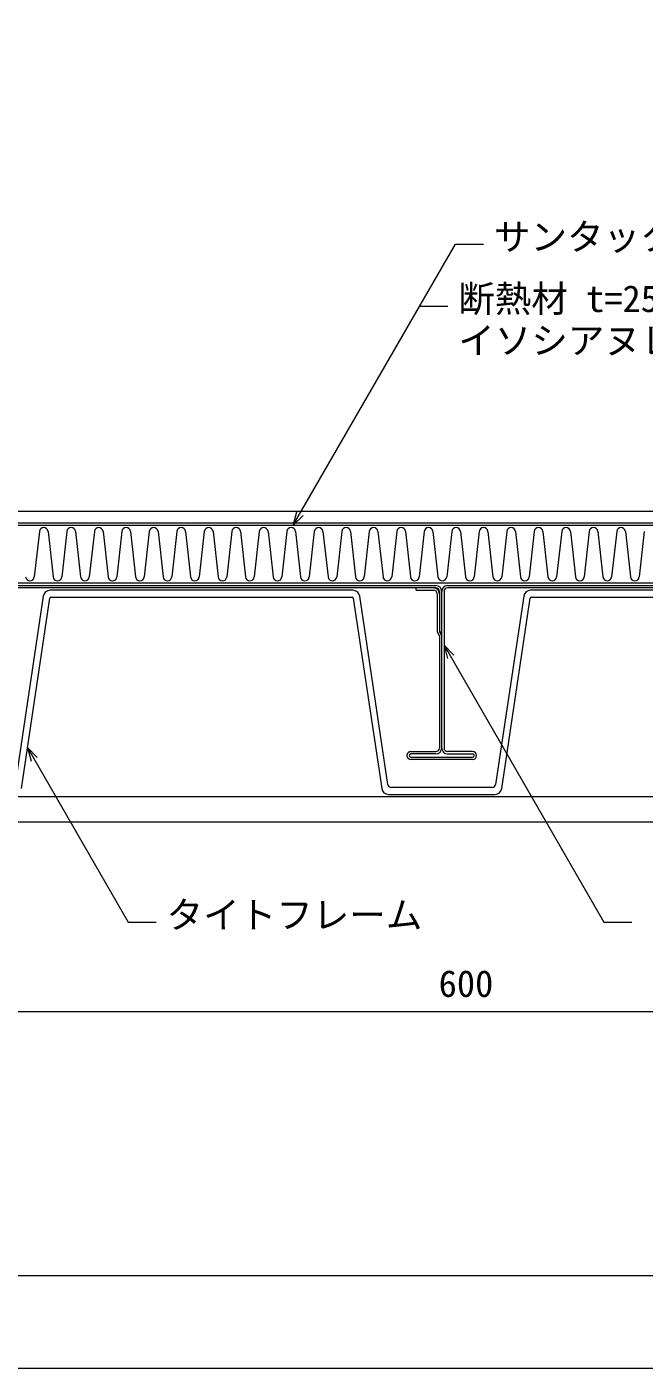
# Model space of a CAD drawing. Units: millimetres, scale not verified. Extents: x -840 to 840, y -594 to 594.
# Drawn here: x -233 to 33, y -594 to -16 of the extents above; entities that cross this region are included whole.
import ezdxf
from ezdxf.enums import TextEntityAlignment as Align

# ---------------------------------------------------------------- set-up
doc = ezdxf.new("R2010")
doc.units = ezdxf.units.MM
doc.header["$LTSCALE"] = 2
doc.linetypes.add('DASHED2', pattern=[3, 2, -1])
for name, color, linetype, lineweight in [('0-0_輪郭線', 134, 'DASHED2', 9), ('0-1_図面枠', 7, 'Continuous', 9), ('0-2_文字', 5, 'Continuous', 9), ('0-6_鋼材(受け鋼鈑)', 7, 'Continuous', 9), ('0-7_鋼材(C鋼・H鋼ｅｔｃ)', 7, 'Continuous', 9), ('0-8_断熱材', 4, 'Continuous', 9), ('0-9_構築線', 1, 'Continuous', 9), ('0-A_IBｼｰﾄ', 7, 'Continuous', 9), ('0-B_寸法線', 7, 'Continuous', 9)]:
    doc.layers.add(name, color=color, linetype=linetype, lineweight=lineweight)
doc.styles.add('ＭＳ ゴシック', font='')
doc.styles.get('ＭＳ ゴシック').set_extended_font_data('MS Gothic')

msp = doc.modelspace()

# ---------------------------------------------------------------- linework, layer by layer
at = {"layer": '0-0_輪郭線', "color": 2, "linetype": 'Continuous'}
msp.add_lwpolyline([(800, 554), (-800, 554), (-800, -554), (800, -554)], close=True, dxfattribs=at)
at = {"layer": '0-1_図面枠'}
msp.add_lwpolyline([(840, -594), (840, 594), (-840, 594), (-840, -594)], close=True, dxfattribs=at)
at = {"layer": '0-6_鋼材(受け鋼鈑)'}
for p, q in [((-258.637, -256.764), (-56.637, -256.764)), ((-56.637, -257.764), (-258.637, -257.764)), ((-92.442, -258.764), (-222.831, -258.764)), ((-57.637, -257.764), (-65.137, -257.764)), ((-65.137, -258.764), (-65.137, -257.764)), ((-65.137, -258.764), (-57.637, -258.764)), ((-55.137, -259.264), (-55.137, -276.764)), ((-54.137, -326.764), (-54.137, -259.264)), ((-54.137, -276.764), (-54.137, -259.264)), ((-53.137, -259.264), (-53.137, -326.764)), ((-51.637, -256.764), (150.363, -256.764)), ((150.363, -257.764), (-51.637, -257.764)), ((114.558, -258.764), (-15.831, -258.764)), ((-225.798, -261.32), (-237.92, -342.456)), ((-235.269, -344.149), (-223.023, -262.19)), ((-222.529, -261.764), (-92.744, -261.764)), ((-92.25, -262.19), (-80.004, -344.149)), ((-77.353, -342.456), (-89.475, -261.32)), ((-56.137, -260.264), (-56.137, -276.764)), ((-55.137, -260.264), (-55.137, -276.764)), ((-18.798, -261.32), (-30.92, -342.456)), ((-28.269, -344.149), (-16.023, -262.19)), ((-15.529, -261.764), (114.256, -261.764)), ((-56.137, -276.764), (-55.137, -278.496)), ((-55.137, -276.764), (-54.137, -278.496)), ((-55.137, -276.764), (-54.137, -276.764)), ((-55.137, -278.496), (-55.137, -326.764)), ((-67.387, -328.264), (-56.637, -328.264)), ((-56.637, -329.264), (-67.387, -329.264)), ((-40.887, -328.264), (-51.637, -328.264)), ((-51.637, -329.264), (-40.887, -329.264)), ((-67.387, -330.764), (-40.887, -330.764)), ((-40.887, -331.764), (-67.387, -331.764)), ((-77.029, -346.764), (-31.244, -346.764)), ((-32.408, -343.764), (-75.865, -343.764))]:
    msp.add_line(p, q, dxfattribs=at)
for centre, radius, start, end in [((-222.831, -261.764), 3, 90, 171.50232), ((-92.442, -261.764), 3, 8.49768, 90), ((-57.637, -260.264), 2.5, 0, 90), ((-57.637, -260.264), 1.5, 0, 90), ((-56.637, -259.264), 2.5, 0, 90), ((-56.637, -259.264), 1.5, 0, 90), ((-51.637, -259.264), 2.5, 90, 180), ((-51.637, -259.264), 1.5, 90, 180), ((-15.831, -261.764), 3, 90, 171.50232), ((-222.529, -262.264), 0.5, 90, 171.50232), ((-92.744, -262.264), 0.5, 8.49768, 90), ((-15.529, -262.264), 0.5, 90, 171.50232), ((-67.387, -330.014), 1.75, 90, 270), ((-67.387, -330.014), 0.75, 90, 270), ((-56.637, -326.764), 1.5, 270, 0), ((-56.637, -326.764), 2.5, 270, 0), ((-51.637, -326.764), 2.5, 180, 270), ((-51.637, -326.764), 1.5, 180, 270), ((-40.887, -330.014), 1.75, 270, 90), ((-40.887, -330.014), 0.75, 270, 90), ((-77.029, -343.764), 3, 187.38048, 270), ((-75.865, -342.264), 1.5, 187.38048, 270), ((-32.408, -342.264), 1.5, 270, 352.61952), ((-31.244, -343.764), 3, 270, 352.61952)]:
    msp.add_arc(centre, radius, start, end, dxfattribs=at)
at = {"layer": '0-7_鋼材(C鋼・H鋼ｅｔｃ)'}
for p, q in [((566.863, -347.764), (-675.137, -347.764)), ((566.863, -358.764), (-675.137, -358.764))]:
    msp.add_line(p, q, dxfattribs=at)
at = {"layer": '0-8_断熱材', "color": 7}
for p, q in [((-675.137, -230.764), (566.863, -230.764)), ((566.863, -255.764), (-675.137, -255.764))]:
    msp.add_line(p, q, dxfattribs=at)
at = {"layer": '0-8_断熱材'}
for p, q in [((-227.506, -233.485), (-229.673, -253.042)), ((-223.75, -233.485), (-221.583, -253.042)), ((-215.66, -233.485), (-217.827, -253.042)), ((-211.904, -233.485), (-209.737, -253.042)), ((-203.814, -233.485), (-205.981, -253.042)), ((-200.059, -233.485), (-197.892, -253.042)), ((-191.969, -233.485), (-194.136, -253.042)), ((-188.213, -233.485), (-186.046, -253.042)), ((-180.123, -233.485), (-182.29, -253.042)), ((-176.367, -233.485), (-174.2, -253.042)), ((-168.278, -233.485), (-170.445, -253.042)), ((-164.522, -233.485), (-162.355, -253.042)), ((-156.432, -233.485), (-158.599, -253.042)), ((-152.676, -233.485), (-150.509, -253.042)), ((-144.586, -233.485), (-146.753, -253.042)), ((-140.831, -233.485), (-138.664, -253.042)), ((-132.741, -233.485), (-134.908, -253.042)), ((-128.985, -233.485), (-126.818, -253.042)), ((-120.895, -233.485), (-123.062, -253.042)), ((-117.139, -233.485), (-114.972, -253.042)), ((-109.049, -233.485), (-111.217, -253.042)), ((-105.294, -233.485), (-103.127, -253.042)), ((-97.204, -233.485), (-99.371, -253.042)), ((-93.448, -233.485), (-91.281, -253.042)), ((-85.358, -233.485), (-87.525, -253.042)), ((-81.603, -233.485), (-79.435, -253.042)), ((-73.513, -233.485), (-75.68, -253.042)), ((-69.757, -233.485), (-67.59, -253.042)), ((-61.667, -233.485), (-63.834, -253.042)), ((-57.911, -233.485), (-55.744, -253.042)), ((-49.821, -233.485), (-51.989, -253.042)), ((-46.066, -233.485), (-43.899, -253.042)), ((-37.976, -233.485), (-40.143, -253.042)), ((-34.22, -233.485), (-32.053, -253.042)), ((-26.13, -233.485), (-28.297, -253.042)), ((-22.374, -233.485), (-20.207, -253.042)), ((-14.285, -233.485), (-16.452, -253.042)), ((-10.529, -233.485), (-8.362, -253.042)), ((-2.439, -233.485), (-4.606, -253.042)), ((1.317, -233.485), (3.484, -253.042)), ((9.407, -233.485), (7.24, -253.042)), ((13.162, -233.485), (15.329, -253.042)), ((21.252, -233.485), (19.085, -253.042)), ((25.008, -233.485), (27.175, -253.042)), ((33.098, -233.485), (30.931, -253.042))]:
    msp.add_line(p, q, dxfattribs=at)
for centre, start, end in [((-225.628, -233.661), 5.35135, 174.64865), ((-213.782, -233.661), 5.35135, 174.64865), ((-201.937, -233.661), 5.35135, 174.64865), ((-190.091, -233.661), 5.35135, 174.64865), ((-178.245, -233.661), 5.35135, 174.64865), ((-166.4, -233.661), 5.35135, 174.64865), ((-154.554, -233.661), 5.35135, 174.64865), ((-142.708, -233.661), 5.35135, 174.64865), ((-130.863, -233.661), 5.35135, 174.64865), ((-119.017, -233.661), 5.35135, 174.64865), ((-107.172, -233.661), 5.35135, 174.64865), ((-95.326, -233.661), 5.35135, 174.64865), ((-83.48, -233.661), 5.35135, 174.64865), ((-71.635, -233.661), 5.35135, 174.64865), ((-59.789, -233.661), 5.35135, 174.64865), ((-47.944, -233.661), 5.35135, 174.64865), ((-36.098, -233.661), 5.35135, 174.64865), ((-24.252, -233.661), 5.35135, 174.64865), ((-12.407, -233.661), 5.35135, 174.64865), ((-0.561, -233.661), 5.35135, 174.64865), ((11.284, -233.661), 5.35135, 174.64865), ((23.13, -233.661), 5.35135, 174.64865), ((-231.551, -252.867), 185.35135, 354.64865), ((-219.705, -252.867), 185.35135, 354.64865), ((-207.859, -252.867), 185.35135, 354.64865), ((-196.014, -252.867), 185.35135, 354.64865), ((-184.168, -252.867), 185.35135, 354.64865), ((-172.322, -252.867), 185.35135, 354.64865), ((-160.477, -252.867), 185.35135, 354.64865), ((-148.631, -252.867), 185.35135, 354.64865), ((-136.786, -252.867), 185.35135, 354.64865), ((-124.94, -252.867), 185.35135, 354.64865), ((-113.094, -252.867), 185.35135, 354.64865), ((-101.249, -252.867), 185.35135, 354.64865), ((-89.403, -252.867), 185.35135, 354.64865), ((-77.558, -252.867), 185.35135, 354.64865), ((-65.712, -252.867), 185.35135, 354.64865), ((-53.866, -252.867), 185.35135, 354.64865), ((-42.021, -252.867), 185.35135, 354.64865), ((-30.175, -252.867), 185.35135, 354.64865), ((-18.33, -252.867), 185.35135, 354.64865), ((-6.484, -252.867), 185.35135, 354.64865), ((5.362, -252.867), 185.35135, 354.64865), ((17.207, -252.867), 185.35135, 354.64865), ((29.053, -252.867), 185.35135, 354.64865)]:
    msp.add_arc(centre, 1.886, start, end, dxfattribs=at)
at = {"layer": '0-9_構築線'}
msp.add_line((-33.137, -230.764), (566.863, -230.764), dxfattribs=at)
at = {"layer": '0-A_IBｼｰﾄ'}
for p, q in [((-290.128, -224.764), (566.863, -224.764)), ((-291.468, -229.764), (566.863, -229.764))]:
    msp.add_line(p, q, dxfattribs=at)
at = {"layer": '0-B_寸法線'}
for p, q in [((-63.554, -136.294), (-51.554, -136.294)), ((-53.137, -282.448), (15.785, -401.826)), ((-232.647, -326.599), (-189.215, -401.826)), ((-189.215, -401.826), (-177.215, -401.826)), ((15.785, -401.826), (27.785, -401.826)), ((-336.637, -440.264), (249.363, -440.264))]:
    msp.add_line(p, q, dxfattribs=at)
for points in [[(-118.095, -230.764), (-48.157, -109.626), (-36.157, -109.626)], [(-113.852, -226.521), (-118.095, -230.764), (-116.542, -224.968)], [(-48.894, -286.691), (-53.137, -282.448), (-51.584, -288.244)], [(-228.404, -330.841), (-232.647, -326.599), (-231.094, -332.394)]]:
    msp.add_lwpolyline(points, dxfattribs=at)

# ---------------------------------------------------------------- texts
at = {"layer": '0-2_文字', "color": 7, "style": 'ＭＳ ゴシック'}
for s, p in [('サンタックIB-HWCシート t=1.5㎜以上', (-31.616, -115.685)), ('断熱材 t=25～150㎜', (-47.013, -142.353)), ('イソシアヌレートボード両面アルミ面材付き', (-47.013, -160.353)), ('タイトフレーム', (-172.674, -407.885))]:
    msp.add_text(s, height=11.54, dxfattribs=at).set_placement(p, align=Align.BOTTOM_LEFT)
at = {"layer": '0-B_寸法線', "style": 'ＭＳ ゴシック'}
msp.add_text('600', height=11.54, dxfattribs=at).set_placement((-55.457, -437.484), align=Align.BOTTOM_LEFT)

doc.saveas('drawing.dxf')
